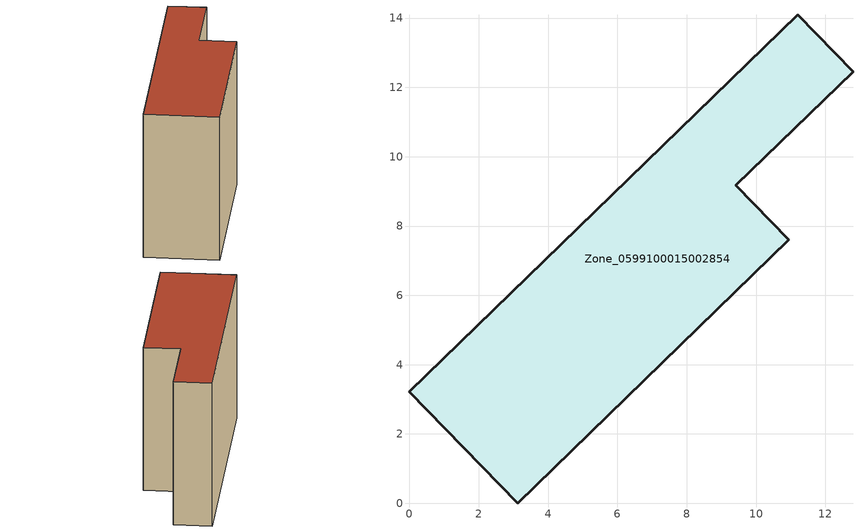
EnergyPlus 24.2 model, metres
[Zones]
Zone_0599100015002854
 floor ground (C_G): 0,3.22 11.2,14.1 12.8,12.45 9.41,9.18 10.94,7.6 3.12,0 z0.72
 wall outside (C_F): 9.41,9.18 12.8,12.45 11.2,14.1 0,3.22 3.12,0 10.94,7.6 9.41,9.18 z0.72:9.87
 roof outside (C_R): 3.12,0 10.94,7.6 9.41,9.18 12.8,12.45 11.2,14.1 0,3.22 z9.87
[BUILDING]
Pand.0599100015002854: North Axis=0; Terrain=City; Loads Convergence Tolerance Value=0.04; Temperature Convergence Tolerance Value=0.4; Solar Distribution=FullExterior; Maximum Number of Warmup Days=25; Minimum Number of Warmup Days=1
[Site:Location]
Rotterdam.The.Hague.AP_ZH_NLD Design_Conditions: Latitude=51.96; Longitude=4.45; Time Zone=1; Elevation=-4.5
[SITE:GROUNDTEMPERATURE:BUILDINGSURFACE]
18, 18, 18, 18, 18, 18, 18, 18, 18, 18, 18, 18
[MATERIAL] Thermal Absorptance=0.9; Solar Absorptance=0.7; Visible Absorptance=0.7
Name | Roughness | Thickness | Conductivity | Density | Specific Heat
G.TC.1975-1991 | MediumSmooth | 0.15 | 0.288461 | 540 | 1210
F.TC.1975-1991 | Rough | 0.3 | 0.230769 | 1920 | 840
R.TC.1975-1991 | MediumRough | 0.2 | 0.153846 | 1500 | 1000
[CONSTRUCTION]
C_G: G.TC.1975-1991
C_F: F.TC.1975-1991
C_R: R.TC.1975-1991
[ZONE]
Zone_0599100015002854: Type=1; Multiplier=1; Ceiling Height=Autocalculate; Volume=Autocalculate; Floor Area=autocalculate; Part of Total Floor Area=Yes
[ZONEINFILTRATION:DESIGNFLOWRATE]
Infil_Zone_0599100015002854: Zone or ZoneList or Space or SpaceList=Zone_0599100015002854; Schedule=AlwaysOn; Design Flow Rate Calculation Method=Flow/Area; Flow Rate per Floor Area=0.003; Constant Term Coefficient=1; Temperature Term Coefficient=0; Velocity Term Coefficient=0; Velocity Squared Term Coefficient=0
[HVACTEMPLATE:ZONE:IDEALLOADSAIRSYSTEM]
Zone_0599100015002854: Maximum Heating Supply Air Temperature=50; Minimum Cooling Supply Air Temperature=13; Maximum Heating Supply Air Humidity Ratio=0.0156; Minimum Cooling Supply Air Humidity Ratio=0.0077; Heating Limit=NoLimit; Cooling Limit=NoLimit; Dehumidification Control Type=ConstantSensibleHeatRatio; Cooling Sensible Heat Ratio=0.7; Dehumidification Setpoint=60; Humidification Control Type=None; Humidification Setpoint=30; Outdoor Air Method=None; Outdoor Air Flow Rate per Person=0.00944; Outdoor Air Flow Rate per Zone Floor Area=0; Outdoor Air Flow Rate per Zone=0; Demand Controlled Ventilation Type=None; Outdoor Air Economizer Type=NoEconomizer; Heat Recovery Type=None; Sensible Heat Recovery Effectiveness=0.7; Latent Heat Recovery Effectiveness=0.65
[ZONECONTROL:THERMOSTAT]
ThermostatControl_Zone_0599100015002854: Zone or ZoneList=Zone_0599100015002854; Control Type Schedule=DualSetpointControlType; Control 1=Thermostat_Zone_0599100015002854; Temperature Difference Between Cutout And Setpoint=0
[THERMOSTATSETPOINT:DUALSETPOINT]
Thermostat_Zone_0599100015002854: Heating Setpoint Temperature Schedule=HeatingSetpoint_Zone_0599100015002854; Cooling Setpoint Temperature Schedule=CoolingSetpoint_Zone_0599100015002854
[SCHEDULE:COMPACT]
HeatingSetpoint_Zone_0599100015002854: Through: 12/31, For: AllDays, Until: 24:00, 21
CoolingSetpoint_Zone_0599100015002854: Through: 12/31, For: AllDays, Until: 24:00, 24
DualSetpointControlType: Through: 12/31, For: AllDays, Until: 24:00, 4
AlwaysOn: Through: 12/31, For: AllDays, Until: 24:00, 1
